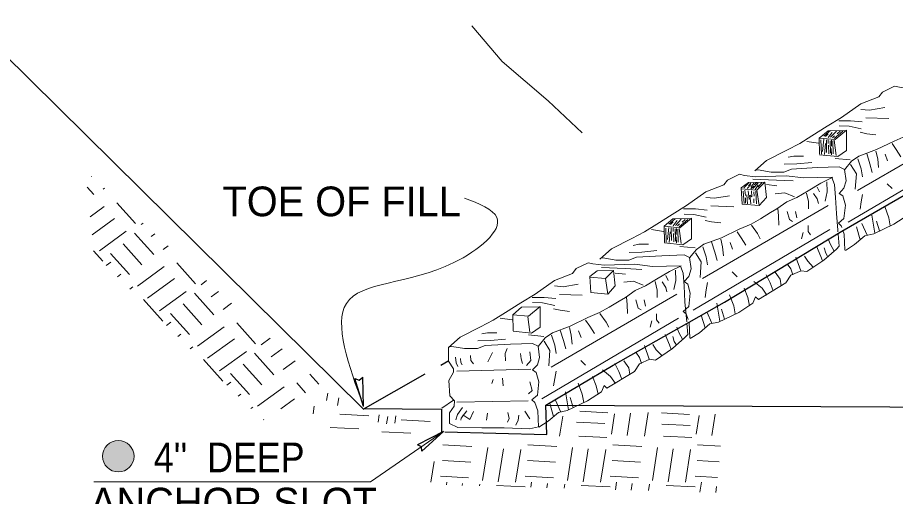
# Model space of a CAD drawing. Extents: x -120 to 879, y -38 to 233.
# Drawn here: x 571.11 to 609.53, y 16.62 to 37.57 of the extents above; entities that cross this region are included whole.
import ezdxf
from ezdxf.enums import TextEntityAlignment as Align

# ---------------------------------------------------------------- set-up
doc = ezdxf.new("R2010")
doc.units = 0
doc.header["$LTSCALE"] = 0.52
doc.linetypes.add('LONG_DASHED', pattern=[7.5, 6, -1.5])
doc.linetypes.add('MEDIUM_DASHED', pattern=[4.5, 3, -1.5])
doc.layers.add('1', color=7, linetype='Continuous', lineweight=13)

msp = doc.modelspace()

# ---------------------------------------------------------------- hatches: boundary and pattern name
at = {"layer": '1'}
msp.add_hatch(color=256, dxfattribs=at).paths.add_polyline_path([(576.2097, 18.3823, 1), (574.8334, 18.3823, 1)])

# ---------------------------------------------------------------- linework, layer by layer
for p, q in [((607.8732, 30.0084), (613.381, 33.1994)), ((609.2421, 33.1511), (608.2436, 33.1833)), ((606.1983, 32.2969), (606.2143, 31.5878)), ((606.6866, 32.627), (606.402, 32.3861)), ((606.5936, 32.4901), (606.4732, 32.3697)), ((606.7687, 32.5448), (606.5936, 32.3203)), ((606.9492, 32.6051), (606.6975, 32.3313)), ((606.8726, 32.4025), (606.7851, 32.3149)), ((607.2392, 32.5996), (606.8507, 32.2766)), ((607.1188, 32.5942), (606.9875, 32.4792)), ((606.1661, 32.0712), (605.6508, 32.1518)), ((606.2652, 32.2163), (606.2926, 31.5976)), ((606.3966, 32.2492), (606.3418, 31.7126)), ((606.4239, 31.5867), (606.4677, 32.0576)), ((606.5115, 32.2273), (606.5224, 31.6743)), ((606.5936, 32.2163), (606.5936, 32.063)), ((606.6045, 31.9863), (606.6154, 31.6086)), ((606.6756, 32.1835), (606.692, 31.6414)), ((606.7413, 32.1999), (606.7303, 31.9371)), ((606.796, 32.1725), (606.8069, 31.6031)), ((606.8586, 32.2002), (606.9391, 31.5394)), ((607.4706, 28.6223), (613.4454, 32.1518)), ((606.7248, 31.8385), (606.7358, 31.5702)), ((609.081, 31.5878), (609.1938, 31.2977)), ((607.5511, 31.3461), (606.8908, 31.4105)), ((574.3357, 30.6143), (574.3462, 30.6221)), ((603.4569, 30.359), (603.353, 30.2494)), ((574.1662, 30.1449), (574.4532, 29.8262)), ((574.8563, 30.0581), (574.9193, 30.104)), ((602.866, 29.9757), (602.9098, 29.4391)), ((602.8934, 30.1181), (603.1068, 30.3207)), ((602.9372, 30.0195), (602.97, 29.784)), ((603.2107, 30.2604), (603.0466, 30.0907)), ((603.0849, 29.9921), (603.1287, 29.6088)), ((603.1013, 30.2112), (603.2052, 30.3207)), ((603.1997, 30.1509), (603.3421, 30.3261)), ((603.3311, 30.2057), (603.1997, 30.0742)), ((603.5336, 30.3425), (603.2928, 30.0962)), ((603.3967, 30.0523), (603.5226, 30.2494)), ((603.4187, 29.9812), (603.4569, 29.4227)), ((603.5672, 29.3435), (603.4706, 30.0204)), ((603.6867, 30.3371), (603.5117, 30.1454)), ((604.3402, 30.2138), (603.8893, 30.2622)), ((606.1118, 30.1493), (606.2084, 29.9398)), ((609.1777, 30.2985), (609.387, 30.089)), ((602.9754, 29.6855), (602.9754, 29.4446)), ((603.063, 29.4227), (603.0247, 29.8223)), ((603.3421, 29.6362), (603.3311, 29.461)), ((603.3366, 29.9483), (603.353, 29.7567)), ((574.2949, 28.8567), (574.9058, 29.3019)), ((575.4515, 29.47), (576.2772, 28.5547)), ((601.0871, 26.1525), (606.5949, 29.3435)), ((602.456, 29.2952), (601.4575, 29.3274)), ((605.1616, 29.0857), (605.226, 28.8117)), ((574.374, 28.0645), (575.3519, 28.7774)), ((576.5164, 28.5123), (576.6068, 28.5782)), ((599.4122, 28.441), (599.4282, 27.7319)), ((599.9005, 28.7711), (599.6159, 28.5302)), ((599.8075, 28.6342), (599.6871, 28.5137)), ((599.9826, 28.6889), (599.8075, 28.4644)), ((600.1631, 28.7492), (599.9114, 28.4754)), ((600.0865, 28.5466), (599.999, 28.459)), ((600.4531, 28.7437), (600.0646, 28.4207)), ((600.3328, 28.7383), (600.2014, 28.6232)), ((574.6969, 27.3641), (575.8726, 28.2211)), ((576.2306, 28.1424), (577.08, 27.1995)), ((576.9625, 27.9875), (577.1273, 28.1076)), ((599.38, 28.2153), (598.8647, 28.2959)), ((599.4792, 28.3604), (599.5065, 27.7417)), ((599.6105, 28.3932), (599.5557, 27.8567)), ((599.6378, 27.7308), (599.6816, 28.2017)), ((599.7254, 28.3714), (599.7363, 27.8183)), ((599.8075, 28.3604), (599.8075, 28.2071)), ((599.8184, 28.1304), (599.8293, 27.7527)), ((599.8895, 28.3276), (599.9059, 27.7855)), ((599.9552, 28.344), (599.9443, 28.0812)), ((600.0099, 28.3166), (600.0208, 27.7472)), ((600.0725, 28.3443), (600.153, 27.6835)), ((600.6845, 24.7664), (606.6593, 28.2959)), ((605.4997, 28.167), (605.4193, 27.8931)), ((575.729, 27.6684), (576.5548, 26.7531)), ((599.9388, 27.9826), (599.9497, 27.7143)), ((602.2949, 27.7319), (602.4077, 27.4417)), ((574.4433, 27.372), (574.8507, 26.9197)), ((577.4832, 27.4312), (577.7002, 27.5895)), ((600.765, 27.4902), (600.1047, 27.5546)), ((575.1807, 27.2497), (576.0064, 26.3343)), ((574.9873, 26.7198), (575.192, 26.869)), ((576.3569, 25.8183), (577.5327, 26.6752)), ((578.0783, 26.8432), (578.9041, 25.9278)), ((575.4822, 26.2308), (575.6381, 26.3444)), ((576.803, 25.2936), (577.9787, 26.1506)), ((596.942, 25.4748), (596.8454, 26.1517)), ((597.7151, 26.3451), (597.2642, 26.3934)), ((599.4866, 26.2806), (599.5833, 26.0711)), ((602.3916, 26.4426), (602.6009, 26.2331)), ((576.027, 25.6922), (576.1587, 25.7882)), ((579.1432, 25.8856), (579.3877, 26.0637)), ((577.3237, 24.7373), (578.4993, 25.5943)), ((578.8574, 25.5156), (579.7067, 24.5727)), ((579.5892, 25.3607), (579.9082, 25.5932)), ((594.4619, 22.2837), (599.9697, 25.4748)), ((595.8308, 25.4264), (594.8323, 25.4587)), ((576.6281, 25.2358), (577.4775, 24.2929)), ((578.3558, 25.0416), (579.1816, 24.1262)), ((580.1099, 24.8045), (580.4812, 25.0751)), ((598.5364, 25.2169), (598.6008, 24.9429)), ((577.8074, 24.6229), (578.6332, 23.7075)), ((577.6317, 24.1059), (577.8188, 24.2422)), ((580.7051, 24.2164), (581.5308, 23.3011)), ((592.7548, 24.3466), (592.2395, 24.4272)), ((592.787, 24.5723), (592.8031, 23.8632)), ((593.4473, 24.4756), (593.5278, 23.8148)), ((594.0593, 20.8977), (600.0342, 24.4272)), ((598.8746, 24.2982), (598.7941, 24.0243)), ((578.9837, 23.1916), (580.1594, 24.0483)), ((595.6698, 23.8632), (595.7825, 23.573)), ((578.1264, 23.6167), (578.2648, 23.7177)), ((579.4298, 22.6668), (580.6055, 23.5238)), ((581.77, 23.2587), (582.1687, 23.5493)), ((594.1398, 23.6214), (593.4795, 23.6858)), ((578.6713, 23.0782), (578.7855, 23.1614)), ((582.216, 22.734), (582.6891, 23.0788)), ((579.9505, 22.1105), (581.1262, 22.9676)), ((581.4842, 22.8888), (582.3335, 21.9459)), ((591.9013, 22.9123), (591.6919, 22.5093)), ((579.2549, 22.6091), (580.1042, 21.6661)), ((580.9826, 22.4148), (581.8084, 21.4995)), ((582.7367, 22.1777), (583.2621, 22.5607)), ((595.7664, 22.5738), (595.9757, 22.3643)), ((580.4343, 21.9961), (581.26, 21.0807)), ((583.9117, 21.9733), (584.3059, 21.5364)), ((590.3391, 22.1064), (593.5762, 22.187)), ((580.276, 21.4918), (580.4456, 21.6154)), ((583.3318, 21.5897), (583.7199, 21.1595)), ((591.9335, 21.7357), (591.8691, 21.5585)), ((592.3361, 21.8002), (592.3683, 21.4617)), ((581.6105, 20.5648), (582.7862, 21.4216)), ((584.6388, 20.8174), (584.6897, 21.1419)), ((580.7708, 21.0028), (580.8916, 21.0909)), ((582.6337, 20.4607), (583.2323, 20.897)), ((585.118, 20.6057), (585.1688, 20.9302)), ((589.6805, 20.4847), (590.1903, 20.8284)), ((590.3391, 20.7527), (593.4634, 20.801)), ((581.3156, 20.4642), (581.4122, 20.5347)), ((584.0489, 20.24), (584.0997, 20.5645)), ((581.8817, 19.9823), (581.8847, 19.9788)), ((585.2189, 20.2188), (586.4862, 20.1526)), ((586.8899, 19.8724), (586.9407, 20.1969)), ((587.2661, 19.8018), (587.3169, 20.1263)), ((587.6187, 19.8254), (587.6696, 20.1499)), ((591.6436, 19.9629), (591.6758, 20.2692)), ((593.5278, 20.0113), (593.3185, 20.3498)), ((594.8359, 19.2608), (594.9727, 20.1341)), ((595.72, 20.3479), (596.9512, 20.2846)), ((597.1028, 19.3417), (597.243, 20.2349)), ((597.7892, 19.286), (597.9438, 20.2716)), ((598.5507, 19.2608), (598.7133, 20.2983)), ((599.2933, 20.2773), (600.5245, 20.214)), ((600.8176, 19.3417), (600.9464, 20.1623)), ((601.5041, 19.286), (601.6513, 20.2256)), ((584.7882, 19.6412), (586.0556, 19.5751)), ((587.8989, 19.9671), (589.1662, 19.9009)), ((595.5789, 19.8774), (596.8101, 19.8141)), ((599.3168, 19.7833), (600.548, 19.72)), ((587.061, 19.4549), (588.3283, 19.3887)), ((595.6726, 19.2658), (596.9037, 19.2025)), ((599.3874, 19.2658), (600.6186, 19.2025)), ((589.7326, 18.878), (590.9999, 18.8118)), ((593.4474, 18.878), (594.7147, 18.8118)), ((597.1622, 18.878), (598.4296, 18.8118)), ((600.8771, 18.878), (601.8803, 18.8256)), ((591.4652, 17.324), (591.6907, 18.7612)), ((592.1517, 17.2683), (592.3771, 18.7057)), ((592.9132, 17.2432), (593.1386, 18.6805)), ((595.1801, 17.324), (595.4056, 18.7612)), ((595.8666, 17.2683), (596.0919, 18.7057)), ((596.6281, 17.2432), (596.8534, 18.6805)), ((598.8949, 17.324), (599.1204, 18.7612)), ((599.5814, 17.2683), (599.8067, 18.7057)), ((600.3429, 17.2432), (600.5683, 18.6805)), ((589.1984, 17.2432), (589.3406, 18.1502)), ((589.7131, 18.1882), (590.9443, 18.1248)), ((593.4279, 18.1882), (594.6591, 18.1248)), ((597.1427, 18.1882), (598.3739, 18.1248)), ((600.8576, 18.1882), (601.8139, 18.139)), ((589.6214, 17.5043), (590.8526, 17.441)), ((593.3362, 17.5043), (594.5674, 17.441)), ((597.0511, 17.5043), (598.2822, 17.441)), ((600.7659, 17.5043), (601.7477, 17.4538)), ((589.8805, 17.1278), (589.8986, 17.2432)), ((590.5724, 17.1082), (590.5849, 17.1877)), ((591.3345, 17.0866), (591.3464, 17.1625)), ((592.0689, 17.1038), (593.3362, 17.0377)), ((593.5788, 17.0228), (593.6134, 17.2432)), ((594.2708, 17.0032), (594.2998, 17.1877)), ((595.0329, 16.9816), (595.0612, 17.1625)), ((595.7837, 17.1038), (597.0511, 17.0377)), ((597.2772, 16.9178), (597.3283, 17.2432)), ((597.9692, 16.8982), (598.0146, 17.1877)), ((598.7312, 16.8766), (598.7761, 17.1625)), ((599.4986, 17.1038), (600.7659, 17.0377)), ((600.9756, 16.8128), (601.0431, 17.2432)), ((601.6676, 16.7933), (601.7099, 17.0633))]:
    msp.add_line(p, q, dxfattribs=at)
at = {"layer": '1', "linetype": 'MEDIUM_DASHED'}
for p, q in [((608.5013, 28.9286), (608.6301, 28.1389)), ((608.0664, 28.5579), (608.2919, 28.0583)), ((608.7106, 28.6707), (608.8394, 28.2356)), ((607.8248, 28.4128), (607.9859, 27.8487)), ((605.1777, 27.0872), (605.387, 26.4909)), ((601.7152, 25.0727), (601.844, 24.283)), ((601.2803, 24.702), (601.5058, 24.2024)), ((601.9245, 24.8148), (602.0533, 24.3797)), ((601.0387, 24.5569), (601.1998, 23.9928)), ((598.5525, 23.2185), (598.7618, 22.6222)), ((595.09, 21.2039), (595.2188, 20.4142)), ((594.6552, 20.8332), (594.8807, 20.3337)), ((595.2993, 20.9461), (595.4282, 20.5109)), ((594.4136, 20.6882), (594.5747, 20.1241))]:
    msp.add_line(p, q, dxfattribs=at)
at = {"layer": '1', "linetype": 'LONG_DASHED', "lineweight": 25}
msp.add_line((586.2413, 20.4454), (589.9845, 22.5706), dxfattribs=at)
at = {"layer": '1', "lineweight": 25}
for p, q in [((586.2583, 20.5498), (585.8753, 21.7809)), ((586.2583, 20.5498), (586.2216, 21.8386)), ((589.6676, 20.4438), (589.6676, 19.4153)), ((589.76, 19.4678), (588.6097, 18.8857)), ((589.76, 19.4678), (588.8093, 18.597))]:
    msp.add_line(p, q, dxfattribs=at)
for points in [[(594.2279, 20.6179), (612.295, 20.5212), (672.9985, 55.9451), (654.6185, 55.9193)], [(566.8051, 39.6398), (586.2243, 20.4623), (589.6676, 20.4438)], [(594.2368, 20.6178), (597.1796, 22.3682), (602.0528, 25.1142), (607.1826, 28.2196), (612.7515, 31.4276), (616.1449, 33.3855), (620.4053, 35.963)], [(585.8753, 21.7809), (586.0665, 21.7126), (586.2216, 21.8386)], [(589.812, 19.4442), (594.2812, 19.3364), (594.2279, 20.6179)], [(588.8093, 18.597), (588.7898, 18.7991), (588.6097, 18.8857)]]:
    msp.add_lwpolyline(points, dxfattribs=at)
at = {"layer": '1'}
for points in [[(590.9924, 37.2038), (592.3163, 35.6452), (594.3412, 33.9307), (595.8208, 32.5278)], [(613.5743, 34.4404), (612.93, 34.4243), (612.3181, 34.4082), (611.545, 34.5048), (610.1922, 34.4565), (609.7091, 34.521), (609.4997, 34.5693), (608.9683, 34.3115), (608.8072, 34.102), (608.0181, 33.7957), (607.1807, 33.1994), (606.5526, 32.8127), (605.8762, 32.3936), (605.3447, 32.0552), (604.7811, 31.7651), (603.8953, 31.3138), (603.3799, 30.8626)], [(613.5743, 34.4404), (613.0589, 34.1826), (612.4952, 33.8441), (612.0121, 33.554), (611.5612, 33.3606), (611.1263, 33.0544), (610.8525, 32.8933), (610.4177, 32.6193), (609.999, 32.3936), (609.4837, 32.168), (608.7106, 31.7973), (607.9376, 31.5072), (607.6155, 31.2816), (607.3095, 30.9109)], [(609.0649, 33.6346), (608.4046, 33.5217), (608.0181, 33.554)], [(608.0825, 33.0061), (607.5672, 33.0544), (607.0518, 33.0544)], [(608.0342, 32.6998), (607.5027, 32.8127), (607.0679, 32.8287)], [(606.2143, 31.5717), (607.0196, 31.4911), (607.39, 31.749), (607.39, 32.6515), (606.8908, 32.2324), (606.1983, 32.2969), (606.5847, 32.6193), (607.39, 32.6353)], [(608.6784, 32.442), (608.2758, 32.4903), (607.9859, 32.5547)], [(609.387, 32.0552), (609.5642, 31.7973), (609.7735, 31.475)], [(605.5058, 31.5072), (605.0871, 31.5072), (604.8455, 31.4588)], [(608.2758, 31.62), (608.4207, 31.1687), (608.5173, 30.7981)], [(608.6784, 31.7328), (608.7589, 31.3944), (608.7912, 31.0076)], [(605.8762, 31.2332), (605.2159, 31.1687), (604.6683, 31.1527)], [(607.5672, 31.1365), (607.8248, 30.7336), (607.7765, 30.0567)], [(607.8892, 31.3944), (608.0342, 30.9592), (608.0987, 30.6047)], [(607.1887, 28.3918), (607.1646, 28.4612), (607.0358, 28.574), (607.2772, 28.7835), (607.3417, 29.3637), (607.229, 29.7667), (607.0679, 29.8794), (607.2772, 30.1051), (607.3739, 30.4274), (607.3095, 30.927), (607.0679, 31.0398), (606.1017, 31.0076), (604.9904, 30.9432), (604.6522, 30.8142), (604.0886, 30.8142), (603.5249, 30.9109), (603.4443, 30.8947)], [(606.7882, 30.5845), (606.1439, 30.5683), (605.532, 30.5522), (604.7589, 30.6489), (603.4062, 30.6006), (602.923, 30.6651), (602.7137, 30.7134), (602.1822, 30.4556), (602.0212, 30.2461), (601.232, 29.9398), (600.3946, 29.3435), (599.7665, 28.9567), (599.0901, 28.5377), (598.5587, 28.1992), (597.995, 27.9092), (597.1092, 27.4579), (596.5938, 27.0067)], [(606.7882, 30.5845), (606.2728, 30.3267), (605.7092, 29.9882), (605.226, 29.6981), (604.7751, 29.5047), (604.3402, 29.1985), (604.0664, 29.0373), (603.6316, 28.7633), (603.2129, 28.5377), (602.6976, 28.3121), (601.9245, 27.9414), (601.1515, 27.6513), (600.8294, 27.4257), (600.5234, 27.055)], [(602.8264, 29.408), (602.7781, 30.1171), (603.1002, 30.3588), (603.8249, 30.375), (603.4706, 30.0204), (602.7781, 30.0849)], [(603.8249, 30.375), (603.8893, 29.6981), (603.5672, 29.3435), (602.8264, 29.408)], [(605.0649, 30.4233), (604.3241, 30.4556), (603.2934, 30.5039)], [(606.5305, 30.3911), (606.5466, 29.9398), (606.4661, 29.5369)], [(607.0194, 28.2014), (607.0136, 28.2637), (606.9492, 29.0051), (606.917, 29.6981), (606.8687, 30.2622), (606.7559, 30.5683)], [(603.2381, 29.9976), (603.249, 29.7238), (603.1615, 29.8059), (603.2107, 29.4282)], [(602.2788, 29.7787), (601.6185, 29.6658), (601.232, 29.6981)], [(605.1132, 29.7303), (604.6945, 29.9076), (604.2758, 29.8592)], [(605.6447, 29.8915), (605.7252, 29.5208), (605.7252, 29.1985)], [(605.9507, 29.8753), (606.1118, 29.6336), (606.1601, 29.4402)], [(608.0987, 29.8311), (608.0342, 29.5087), (607.9859, 29.1864)], [(604.3886, 29.2146), (604.4207, 28.8923), (604.4368, 28.4893)], [(601.2964, 29.1502), (600.7811, 29.1985), (600.2658, 29.1985)], [(601.2481, 28.8439), (600.7167, 28.9567), (600.2818, 28.9728)], [(604.7912, 29.0857), (604.9039, 28.7311), (605.0327, 28.6505)], [(599.4282, 27.7157), (600.2335, 27.6352), (600.6039, 27.8931), (600.6039, 28.7956), (600.1047, 28.3765), (599.4122, 28.441), (599.7987, 28.7633), (600.6039, 28.7794)], [(601.8923, 28.5861), (601.4897, 28.6344), (601.1998, 28.6988)], [(603.229, 28.4893), (603.5027, 28.1187), (603.6155, 27.8931)], [(605.7092, 28.4733), (605.7092, 28.2153), (605.8218, 28.0703)], [(602.6009, 28.1992), (602.7781, 27.9414), (602.9874, 27.6191)], [(601.4897, 27.7641), (601.6347, 27.3128), (601.7312, 26.9422)], [(601.8923, 27.8769), (601.9728, 27.5385), (602.0051, 27.1517)], [(599.0901, 27.3773), (598.4298, 27.3128), (597.8822, 27.2967)], [(598.7197, 27.6513), (598.301, 27.6513), (598.0594, 27.6029)], [(600.7811, 27.2806), (601.0387, 26.8777), (600.9904, 26.2008)], [(601.1032, 27.5385), (601.2481, 27.1033), (601.3126, 26.7487)], [(600.4648, 24.3567), (600.3785, 24.6052), (600.2497, 24.7181), (600.4912, 24.9276), (600.5556, 25.5078), (600.4429, 25.9108), (600.2818, 26.0235), (600.4912, 26.2492), (600.5878, 26.5715), (600.5234, 27.0711), (600.2818, 27.1839), (599.3156, 27.1517), (598.2043, 27.0872), (597.8662, 26.9582), (597.3025, 26.9582), (596.7388, 27.055), (596.6582, 27.0388)], [(600.163, 26.7157), (599.5187, 26.6996), (598.9068, 26.6835), (598.1337, 26.7802), (596.781, 26.7318), (596.2978, 26.7963), (596.0885, 26.8447), (595.557, 26.5868), (595.396, 26.3773), (594.6068, 26.0711), (593.7694, 25.4748), (593.1413, 25.088), (592.4649, 24.6689), (591.9335, 24.3305), (591.3698, 24.0404), (590.4841, 23.5892), (589.9687, 23.1379), (589.9687, 22.5416), (590.1942, 22.2032), (590.1942, 22.0581), (589.9848, 21.6874), (590.0331, 21.0267), (590.2425, 20.801), (590.2263, 20.5753), (590.017, 20.2852), (590.017, 19.8179), (590.3874, 19.6406), (591.4343, 19.6245), (592.4166, 19.6245), (593.5118, 19.5762), (593.9143, 19.6728), (593.8822, 20.3658), (593.7533, 20.7365), (593.6245, 20.8493), (593.866, 21.0588), (593.9304, 21.6391), (593.8177, 22.042), (593.6567, 22.1547), (593.866, 22.3804), (593.9627, 22.7027), (593.8982, 23.2023), (593.6567, 23.3152), (592.6904, 23.2829), (591.5792, 23.2185), (591.241, 23.0895), (590.6773, 23.0895), (590.1137, 23.1862), (590.0331, 23.1701)], [(600.163, 26.7157), (599.6477, 26.4579), (599.084, 26.1194), (598.6008, 25.8293), (598.1499, 25.6359), (597.7151, 25.3298), (597.4412, 25.1686), (597.0064, 24.8946), (596.5878, 24.6689), (596.0724, 24.4433), (595.2993, 24.0727), (594.5263, 23.7826), (594.2043, 23.5569), (593.8982, 23.1862)], [(598.4398, 26.5546), (597.6989, 26.5868), (596.6682, 26.6352)], [(599.9053, 26.5223), (599.9214, 26.0711), (599.8409, 25.6682)], [(600.4012, 24.2583), (600.3884, 24.395), (600.324, 25.1363), (600.2918, 25.8293), (600.2435, 26.3934), (600.1308, 26.6996)], [(596.2012, 25.5392), (596.1529, 26.2483), (596.475, 26.4901), (597.1997, 26.5062), (596.8454, 26.1517), (596.1529, 26.2162)], [(597.1997, 26.5062), (597.2642, 25.8293), (596.942, 25.4748), (596.2012, 25.5392)], [(595.6537, 25.9099), (594.9933, 25.7971), (594.6068, 25.8293)], [(598.4881, 25.8616), (598.0693, 26.0388), (597.6507, 25.9905)], [(599.0196, 26.0227), (599.1001, 25.6521), (599.1001, 25.3298)], [(599.3255, 26.0066), (599.4866, 25.7648), (599.5349, 25.5715)], [(601.3126, 25.9752), (601.2481, 25.6528), (601.1998, 25.3305)], [(594.6712, 25.2814), (594.1559, 25.3298), (593.6406, 25.3298)], [(594.6229, 24.9752), (594.0915, 25.088), (593.6567, 25.1041)], [(597.7634, 25.3458), (597.7956, 25.0235), (597.8117, 24.6206)], [(598.166, 25.2169), (598.2787, 24.8623), (598.4076, 24.7817)], [(592.8031, 23.847), (593.6083, 23.7664), (593.9787, 24.0243), (593.9787, 24.9268), (593.4795, 24.5077), (592.787, 24.5723), (593.1735, 24.8946), (593.9787, 24.9107)], [(595.2672, 24.7173), (594.8645, 24.7657), (594.5747, 24.8301)], [(596.6038, 24.6206), (596.8776, 24.2499), (596.9903, 24.0243)], [(599.084, 24.6045), (599.084, 24.3466), (599.1967, 24.2016)], [(595.9757, 24.3305), (596.1529, 24.0727), (596.3623, 23.7503)], [(594.8645, 23.8953), (595.0095, 23.4441), (595.1061, 23.0734)], [(595.2672, 24.0082), (595.3477, 23.6698), (595.3799, 23.2829)], [(592.4649, 23.5086), (591.8047, 23.4441), (591.2571, 23.428)], [(592.0945, 23.7826), (591.6758, 23.7826), (591.4343, 23.7342)], [(594.478, 23.6698), (594.6229, 23.2346), (594.6874, 22.88)], [(592.5454, 23.0895), (592.4488, 22.88), (592.4649, 22.5577)], [(594.1559, 23.4118), (594.4136, 23.0089), (594.3652, 22.3321)], [(590.2747, 22.7188), (590.3069, 22.461), (590.3874, 22.2998)], [(590.935, 22.7833), (590.9511, 22.5738), (591.0638, 22.4288)], [(593.1252, 22.88), (593.1574, 22.6382), (593.2057, 22.4449)], [(593.5278, 22.9445), (593.5762, 22.5738), (593.3829, 22.3482)], [(590.5002, 22.6544), (590.5163, 22.4771), (590.5646, 22.3804)], [(594.6874, 22.1064), (594.6229, 21.7841), (594.5747, 21.4617)], [(593.5278, 21.6391), (593.6406, 21.2523), (593.4795, 21.1073)], [(590.5807, 20.5109), (590.3713, 20.2047), (590.2908, 19.9791)], [(590.7739, 20.3658), (590.5323, 20.0435), (590.5163, 19.9629)], [(591.0638, 20.3337), (590.9027, 19.9952), (590.5967, 20.1886)], [(592.5777, 20.3014), (592.626, 20.0274), (592.5616, 19.8663)], [(593.0447, 20.1725), (593.0286, 19.9629), (592.9158, 19.7373)], [(589.7606, 19.4675), (586.5634, 17.2564), (574.4512, 17.2564)]]:
    msp.add_lwpolyline(points, dxfattribs=at)
at = {"layer": '1', "linetype": 'MEDIUM_DASHED'}
for points in [[(607.3417, 27.3814), (607.7443, 27.6393), (608.1952, 28.0261), (608.5817, 28.1067), (609.4675, 28.5257), (610.0795, 28.9286), (610.1922, 29.2026), (610.3211, 29.0897), (611.5289, 29.815), (611.7383, 30.1534), (612.1893, 30.3468), (612.4469, 30.3146), (613.1877, 30.8142), (613.7352, 31.2977), (613.8641, 31.4267), (613.8072, 32.0377)], [(609.0649, 29.2993), (609.2421, 28.8157), (609.3065, 28.4612)], [(600.5556, 23.5255), (600.9583, 23.7833), (601.4092, 24.1702), (601.7957, 24.2508), (602.6814, 24.6698), (603.2934, 25.0727), (603.4062, 25.3467), (603.535, 25.2338), (604.7428, 25.9591), (604.9522, 26.2975), (605.4032, 26.4909), (605.6608, 26.4587), (606.4017, 26.9582), (606.9492, 27.4417), (607.078, 27.5708), (607.0286, 28.1019)], [(607.3256, 27.3975), (607.2934, 28.0905), (607.2381, 28.2497)], [(606.5949, 27.8931), (606.6754, 27.6674), (606.8526, 27.3451)], [(606.0795, 27.5708), (606.2728, 27.1194), (606.3372, 26.9261)], [(606.4177, 27.4902), (606.4822, 27.2645), (606.5627, 27.1356)], [(605.5481, 27.1356), (605.693, 26.9099), (605.9346, 26.6521)], [(604.7912, 26.7972), (604.9522, 26.5715), (605.0488, 26.3137)], [(603.8732, 26.3137), (604.0503, 25.9591), (604.1792, 25.6207)], [(604.2758, 26.4264), (604.4852, 26.1202), (604.5335, 25.8302)], [(603.3417, 26.0235), (603.696, 25.7334), (603.9054, 25.4273)], [(602.2788, 25.4433), (602.456, 24.9598), (602.5204, 24.6052)], [(602.9069, 25.7334), (603.0679, 25.3305), (603.1485, 24.9598)], [(593.9304, 19.6567), (594.3331, 19.9146), (594.784, 20.3014), (595.1705, 20.382), (596.0562, 20.801), (596.6682, 21.2039), (596.781, 21.4779), (596.9098, 21.3651), (598.1177, 22.0903), (598.3271, 22.4288), (598.778, 22.6222), (599.0357, 22.5899), (599.7765, 23.0895), (600.324, 23.573), (600.4528, 23.702), (600.406, 24.2056)], [(600.5395, 23.5416), (600.5073, 24.2346), (600.503, 24.2471)], [(599.9697, 24.0243), (600.0503, 23.7987), (600.2274, 23.4763)], [(599.4543, 23.702), (599.6477, 23.2507), (599.7121, 23.0573)], [(599.7926, 23.6214), (599.857, 23.3957), (599.9375, 23.2668)], [(598.9229, 23.2668), (599.0678, 23.0412), (599.3094, 22.7833)], [(598.166, 22.9284), (598.3271, 22.7027), (598.4237, 22.4449)], [(597.248, 22.4449), (597.4252, 22.0903), (597.554, 21.7519)], [(597.6507, 22.5577), (597.86, 22.2515), (597.9083, 21.9614)], [(596.7166, 22.1547), (597.0708, 21.8647), (597.2803, 21.5585)], [(595.6537, 21.5746), (595.8308, 21.0911), (595.8953, 20.7365)], [(596.2817, 21.8647), (596.4427, 21.4617), (596.5233, 21.0911)]]:
    msp.add_lwpolyline(points, dxfattribs=at)
at = {"layer": '1'}
msp.add_circle((575.5216, 18.3823), 0.6881, dxfattribs=at)
msp.add_spline([(590.6774, 29.6762), (592.088, 28.8294), (590.2072, 26.8535), (585.5055, 25.0658), (586.2577, 20.5495)], degree=3, dxfattribs=at)

# ---------------------------------------------------------------- texts
for s, p in [('TOE OF FILL', (585.3, 28.879)), ('ANCHOR SLOT', (580.5617, 15.7029))]:
    msp.add_text(s, height=1.3, dxfattribs=at).set_placement(p, align=Align.CENTER)
at = {"layer": '1', "width": 0.9}
msp.add_text("4''  DEEP", height=1.3, dxfattribs=at).set_placement((580.3735, 17.6787), align=Align.CENTER)

doc.saveas('drawing.dxf')
